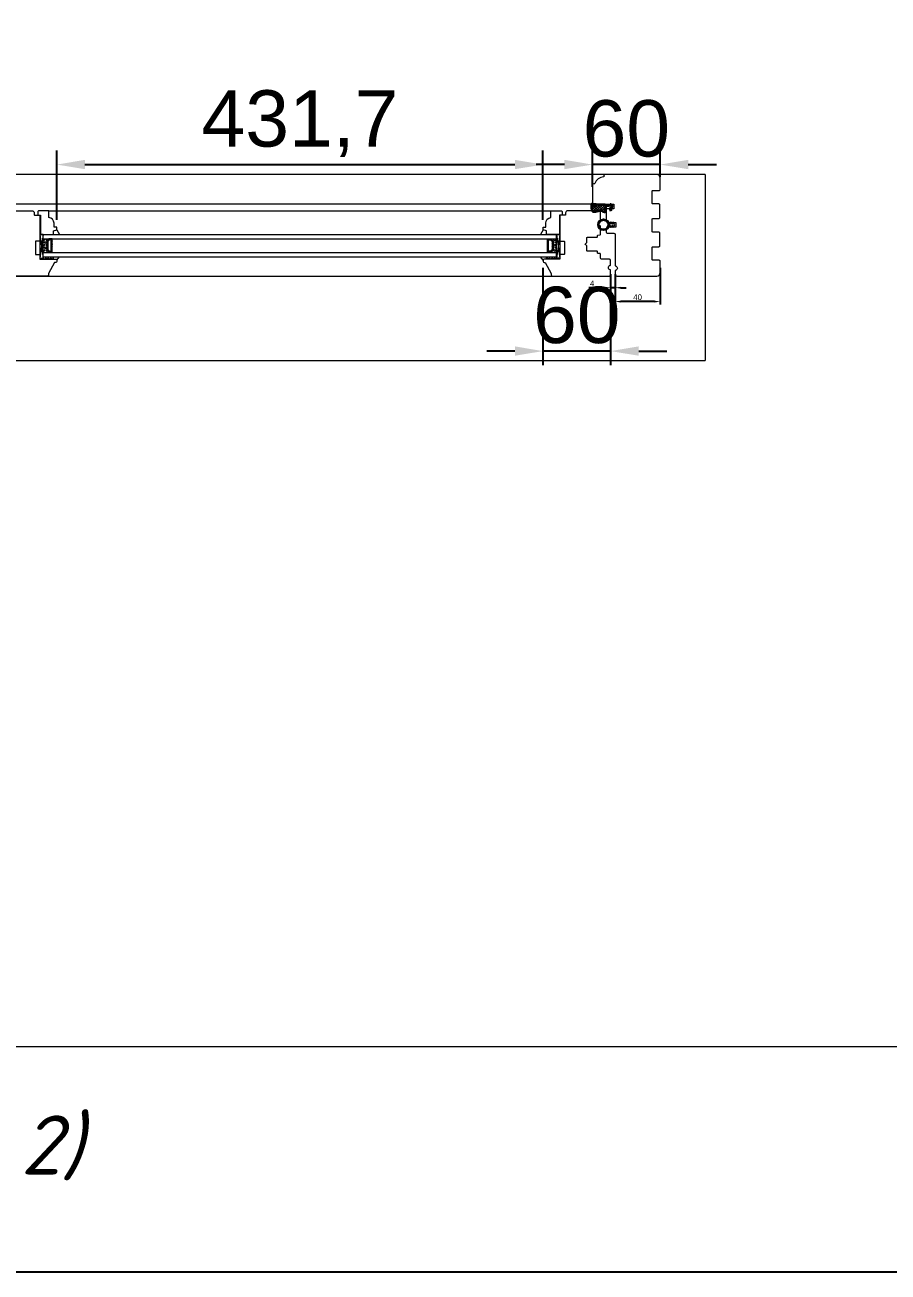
# Model space of a CAD drawing. Header units: millimetres. Extents: x 0 to 182016, y 11 to 3710.
# Drawn here: x 126088 to 126854, y 11 to 1118 of the extents above; entities that cross this region are included whole.
import ezdxf

# ---------------------------------------------------------------- set-up
doc = ezdxf.new("R2010")
doc.units = ezdxf.units.MM
for name, color, linetype, lineweight in [('Matmenys', 10, 'Continuous', 20), ('OTHER', 251, 'Continuous', 13), ('Stakta', 7, 'Continuous', 25), ('Testinės profilio linijos', 7, 'Continuous', 5)]:
    doc.layers.add(name, color=color, linetype=linetype, lineweight=lineweight)
doc.styles.add('ROMANS', font='stylu.ttf', dxfattribs={"oblique": 15})
doc.styles.get("Standard").update_dxf_attribs({"font": 'arial.ttf'})
doc.dimstyles.new('2', dxfattribs={"dimscale": 2, "dimtxt": 2.5, "dimasz": 2.5, "dimexe": 1.25, "dimexo": 0.625, "dimtad": 1, "dimtxsty": 'Standard', "dimcen": 2.5, "dimadec": 0, "dimazin": 0, "dimtfac": 1, "dimtmove": 0, "dimatfit": 3, "dimfxl": 1, "dimarcsym": 0})
doc.dimstyles.new('Padidinti matmenys', dxfattribs={"dimscale": 10, "dimtxt": 5, "dimasz": 2.5, "dimexe": 1.25, "dimexo": 0.625, "dimtad": 1, "dimdec": 1, "dimtxsty": 'Standard', "dimcen": 2.5, "dimadec": 0, "dimazin": 0, "dimtfac": 1, "dimtdec": 1, "dimtmove": 0, "dimatfit": 3, "dimfxl": 1, "dimarcsym": 0})

# ---------------------------------------------------------------- blocks, each defined once
blk = doc.blocks.new('*D1855')
at = {"layer": 'Defpoints', "color": 0, "transparency": 16777216}
for p in [(126611.8, 898.2), (126651.8, 903.7), (126611.8, 872.5)]:
    blk.add_point(p, dxfattribs=at)
at = {"layer": 'Matmenys', "color": 0, "lineweight": -2, "transparency": 16777216}
for p, q in [((126611.8, 896.9), (126611.8, 870)), ((126651.8, 902.4), (126651.8, 870)), ((126646.8, 872.5), (126616.8, 872.5))]:
    blk.add_line(p, q, dxfattribs=at)
at = {"layer": 'Matmenys', "color": 0, "transparency": 16777216}
for points in [[(126616.8, 873.3), (126616.8, 871.6), (126611.8, 872.5)], [(126646.8, 873.3), (126646.8, 871.6), (126651.8, 872.5)]]:
    blk.add_solid(points, dxfattribs=at)
at = {"layer": 'Matmenys', "color": 0, "lineweight": 5, "transparency": 16777216, "insert": (126631.8, 876.3), "char_height": 5, "attachment_point": 5}
blk.add_mtext('40', dxfattribs=at)
blk = doc.blocks.new('*D1856')
at = {"color": 0, "lineweight": -2, "transparency": 16777216}
for p, q in [((126591.8, 974.4), (126591.8, 1006.6)), ((126651.8, 982.9), (126651.8, 1006.6)), ((126566.8, 994.1), (126541.8, 994.1)), ((126651.8, 994.1), (126591.8, 994.1)), ((126676.8, 994.1), (126701.8, 994.1))]:
    blk.add_line(p, q, dxfattribs=at)
at = {"color": 0, "transparency": 16777216}
for points in [[(126566.8, 998.3), (126566.8, 990), (126591.8, 994.1)], [(126676.8, 998.3), (126676.8, 990), (126651.8, 994.1)]]:
    blk.add_solid(points, dxfattribs=at)
at = {"layer": 'Defpoints', "color": 0, "transparency": 16777216}
for p in [(126591.8, 994.1), (126651.8, 976.7), (126591.8, 968.2)]:
    blk.add_point(p, dxfattribs=at)
at = {"color": 0, "lineweight": 5, "transparency": 16777216, "insert": (126621.8, 1025.9), "char_height": 50, "attachment_point": 5}
blk.add_mtext('60', dxfattribs=at)
blk = doc.blocks.new('*D1857')
at = {"color": 0, "lineweight": -2, "transparency": 16777216}
for p, q in [((126547.8, 902.4), (126547.8, 816)), ((126607.8, 892.2), (126607.8, 816)), ((126522.8, 828.5), (126497.8, 828.5)), ((126607.8, 828.5), (126547.8, 828.5)), ((126632.8, 828.5), (126657.8, 828.5))]:
    blk.add_line(p, q, dxfattribs=at)
at = {"color": 0, "transparency": 16777216}
for points in [[(126522.8, 832.7), (126522.8, 824.4), (126547.8, 828.5)], [(126632.8, 832.7), (126632.8, 824.4), (126607.8, 828.5)]]:
    blk.add_solid(points, dxfattribs=at)
at = {"layer": 'Defpoints', "color": 0, "transparency": 16777216}
for p in [(126547.8, 908.7), (126607.8, 898.4), (126547.8, 828.5)]:
    blk.add_point(p, dxfattribs=at)
at = {"color": 0, "lineweight": 5, "transparency": 16777216, "insert": (126577.8, 860.3), "char_height": 50, "attachment_point": 5}
blk.add_mtext('60', dxfattribs=at)
blk = doc.blocks.new('*D1858')
at = {"layer": 'Defpoints', "color": 0, "transparency": 16777216}
for p in [(126607.8, 898.2), (126611.8, 898.2), (126607.8, 884.8)]:
    blk.add_point(p, dxfattribs=at)
at = {"layer": 'Matmenys', "color": 0, "lineweight": -2, "transparency": 16777216}
for p, q in [((126607.8, 896.9), (126607.8, 882.3)), ((126611.8, 896.9), (126611.8, 882.3)), ((126602.8, 884.8), (126588.4, 884.8)), ((126611.8, 884.8), (126607.8, 884.8)), ((126616.8, 884.8), (126621.8, 884.8))]:
    blk.add_line(p, q, dxfattribs=at)
at = {"layer": 'Matmenys', "color": 0, "transparency": 16777216}
for points in [[(126602.8, 885.6), (126602.8, 883.9), (126607.8, 884.8)], [(126616.8, 885.6), (126616.8, 883.9), (126611.8, 884.8)]]:
    blk.add_solid(points, dxfattribs=at)
at = {"layer": 'Matmenys', "color": 0, "lineweight": 5, "transparency": 16777216, "insert": (126591.4, 888.5), "char_height": 5, "attachment_point": 5}
blk.add_mtext('4', dxfattribs=at)
blk = doc.blocks.new('*D1882')
at = {"color": 0, "lineweight": -2, "transparency": 16777216}
for p, q in [((126116.1, 944.9), (126116.1, 1006.6)), ((126547.8, 944.9), (126547.8, 1006.6)), ((126141.1, 994.1), (126522.8, 994.1))]:
    blk.add_line(p, q, dxfattribs=at)
at = {"color": 0, "transparency": 16777216}
for points in [[(126141.1, 998.3), (126141.1, 990), (126116.1, 994.1)], [(126522.8, 998.3), (126522.8, 990), (126547.8, 994.1)]]:
    blk.add_solid(points, dxfattribs=at)
at = {"layer": 'Defpoints', "color": 0, "transparency": 16777216}
for p in [(126547.8, 994.1), (126116.1, 938.7), (126547.8, 938.7)]:
    blk.add_point(p, dxfattribs=at)
at = {"color": 0, "lineweight": 5, "transparency": 16777216, "insert": (126332, 1030.4), "char_height": 50, "attachment_point": 5}
blk.add_mtext('431,7', dxfattribs=at)

msp = doc.modelspace()

# ---------------------------------------------------------------- hatches: boundary and pattern name
at = {"lineweight": 0}
h = msp.add_hatch(dxfattribs=at)
h.set_pattern_fill('HEX', color=256, scale=0.25, angle=90, style=0)
h.set_pattern_definition([(90, (107756.8138, -11991.2577), (1.374815, -4e-16), [0.79375, -1.5875]), (330, (107756.8138, -11991.2577), (-0.6874075, -1.190624716), [0.79375, -1.5875]), (30, (107756.8138, -11990.4639), (0.6874075, -1.190624716), [0.79375, -1.5875])])
h.paths.add_polyline_path([(126104.0847839, 916.1506155), (126109.0847839, 916.1506155), (126107.0847839, 918.1506155), (126107.0847839, 926.1506155), (126109.0847839, 928.1506155), (126104.0847839, 928.1513245)])
h = msp.add_hatch(dxfattribs=at)
h.set_pattern_fill('JIS_WOOD', color=256, angle=90, style=0)
h.set_pattern_definition([(45, (107756.81376, -11991.2577), (0.5, -0.5), [])])
h.paths.add_polyline_path([(126107.0847839, 926.1506155), (126107.0847839, 918.1506155), (126109.0847839, 916.1506155), (126112.0847839, 916.1506155), (126112.1025173, 928.1871981), (126109.0847839, 928.1506155)])
h.paths.add_polyline_path([(126108.0847839, 918.564829), (126108.0847839, 925.7364019), (126109.4989974, 927.1506155), (126111.0847839, 927.1506155), (126111.0847839, 917.1506155), (126109.4989974, 917.1506155)], flags=16)
h = msp.add_hatch(dxfattribs=at)
h.set_pattern_fill('JIS_WOOD', color=256, angle=90, style=0)
h.set_pattern_definition([(45, (107809.0609, -11991.2577), (0.5, -0.5), [])])
h.paths.add_polyline_path([(126556.832014, 926.1506155), (126556.832014, 918.1506155), (126554.832014, 916.1506155), (126551.832014, 916.1506155), (126551.8142806, 928.1871981), (126554.832014, 928.1506155)])
h.paths.add_polyline_path([(126555.832014, 918.564829), (126555.832014, 925.7364019), (126554.4178004, 927.1506155), (126552.832014, 927.1506155), (126552.832014, 917.1506155), (126554.4178004, 917.1506155)], flags=16)
h = msp.add_hatch(dxfattribs=at)
h.set_pattern_fill('HEX', color=256, scale=0.25, angle=90, style=0)
h.set_pattern_definition([(90, (107809.0609, -11991.2577), (1.374815, -4e-16), [0.79375, -1.5875]), (330, (107809.0609, -11991.2577), (-0.6874075, -1.190624716), [0.79375, -1.5875]), (30, (107809.0609, -11990.4639), (0.6874075, -1.190624716), [0.79375, -1.5875])])
h.paths.add_polyline_path([(126559.832014, 916.1506155), (126554.832014, 916.1506155), (126556.832014, 918.1506155), (126556.832014, 926.1506155), (126554.832014, 928.1506155), (126559.832014, 928.1513245)])
at = {"lineweight": 0, "ltscale": 0.5}
h = msp.add_hatch(dxfattribs=at)
h.set_pattern_fill('ANSI37', color=256, scale=0.5, angle=90, style=0)
h.set_pattern_definition([(135, (126100.5848, 910.1513), (-1.12253, -1.12253), []), (225, (126100.5848, 910.1513), (1.12253, -1.12253), [])])
h.paths.add_polyline_path([(126113.0847839, 912.1513245), (126104.0847839, 912.1513245), (126104.0847839, 910.1513245), (126113.0847839, 910.1513245)])
h = msp.add_hatch(dxfattribs=at)
h.set_pattern_fill('ANSI37', color=256, scale=0.5, angle=90, style=0)
h.set_pattern_definition([(135, (126152.832, 910.1513), (-1.122532, -1.122532), []), (225, (126152.832, 910.1513), (1.122532, -1.122532), [])])
h.paths.add_polyline_path([(126550.832014, 912.1513245), (126559.832014, 912.1513245), (126559.832014, 910.1513245), (126550.832014, 910.1513245)])
at = {"layer": 'Matmenys'}
h = msp.add_hatch(dxfattribs=at)
h.set_pattern_fill('ANSI37', color=252, scale=0.5, angle=-93.5893456117, style=0)
h.set_pattern_definition([(311.4106544, (123026.7948, -271235.0352), (1.190606082, 1.0500540025), []), (41.4106544, (123026.7948, -271235.0352), (-1.0500540025, 1.190606082), [])])
edge = h.paths.add_edge_path()
edge.add_arc((126593.7461658, 958.2710544), 0.1, 86.4106543883, 176.4106543883)
edge.add_line((126593.646362, 958.2773149), (126593.5492788, 956.7296291))
edge.add_arc((126593.2997692, 956.7452804), 0.25, 176.4106543883, 356.4106543883, ccw=False)
edge.add_line((126593.0502596, 956.7609316), (126593.1786452, 958.8076365))
edge.add_arc((126593.2784491, 958.801376), 0.1, 86.410654381, 176.4106543883, ccw=False)
edge.add_line((126593.2847096, 958.9011799), (126593.2894545, 958.9768229))
edge.add_line((126593.2894545, 958.9768229), (126591.3076536, 959.1011372))
edge.add_spline(control_points=[(126591.3076536, 959.1011372), (126591.2284951, 959.0893349), (126591.1585035, 959.0781594), (126591.0747527, 959.0563655), (126591.0511884, 959.0469796), (126591.0273053, 959.0342848), (126591.0192457, 959.0280355), (126590.9947579, 959.0024467), (126590.975865, 958.9732097), (126590.9421617, 958.8688899), (126590.9290397, 958.7959577), (126590.9093376, 958.5429746), (126590.9198359, 958.3291405), (126590.9391641, 957.8866621), (126590.9436394, 957.6673332), (126590.9447156, 957.2474423), (126590.9416836, 957.0443562), (126590.9289732, 956.4541488), (126590.9157967, 956.0860987), (126590.9160584, 955.3329173), (126590.9345548, 954.9561674), (126591.0377411, 954.363063), (126591.0976351, 954.135492), (126591.2506708, 953.7383908), (126591.3334202, 953.5666032), (126591.5374203, 953.2254354), (126591.6575351, 953.0592327), (126591.9249802, 952.768073), (126592.0726539, 952.644493), (126592.3538385, 952.4847743), (126592.4891347, 952.4372203), (126592.7904335, 952.3776154), (126592.9540335, 952.366912), (126593.5386303, 952.3806559), (126594.0025459, 952.4754101), (126594.895042, 952.6471524), (126595.3221223, 952.730847), (126596.4004709, 952.9420333), (126597.0585215, 953.0757674), (126598.0516234, 953.2006934), (126598.3552245, 953.2311873), (126598.9772682, 953.2555227), (126599.2931722, 953.247982), (126599.8423804, 953.1630976), (126600.0784639, 953.101759), (126600.4791153, 952.9292987), (126600.6377478, 952.8344502), (126600.9364066, 952.6501818), (126601.0778638, 952.5603243), (126601.3796467, 952.4042412), (126601.5446994, 952.3342711), (126601.9098211, 952.2145399), (126602.1107712, 952.1715373), (126602.4501879, 952.1476386), (126602.5921733, 952.1608444), (126602.787394, 952.2208837), (126602.8527218, 952.2576238), (126602.9794452, 952.366173), (126603.038623, 952.4382391), (126603.1957006, 952.7023267), (126603.2772002, 952.943435), (126603.3938175, 953.493846), (126603.430349, 953.8020411), (126603.4836205, 954.3982589), (126603.502843, 954.6858099), (126603.5462024, 955.2162997), (126603.5683386, 955.4645582), (126603.604553, 955.8693605), (126603.6186394, 956.0267638), (126603.6467615, 956.3506962), (126603.6617975, 956.5290134), (126603.7300825, 956.8318805), (126603.7657176, 956.9497025), (126603.8613143, 957.1621813), (126603.9144612, 957.2560961), (126604.033102, 957.4012898), (126604.0887242, 957.456308), (126604.2124914, 957.5453999), (126604.2761185, 957.5782793), (126604.3949825, 957.6264475), (126604.4520596, 957.6433287), (126604.5526399, 957.6692727), (126604.5970355, 957.6789902), (126604.6380318, 957.6880262)], knot_values=[0, 0, 0, 0, 0.2245066002, 0.2245066002, 0.377043448, 0.377043448, 0.5295802957, 0.5295802957, 0.8082977366, 0.8082977366, 1.0870151774, 1.0870151774, 1.6244414062, 1.6244414062, 2.161867635, 2.161867635, 2.6992938638, 2.6992938638, 3.7741463214, 3.7741463214, 5.0334406395, 5.0334406395, 5.8656302806, 5.8656302806, 6.5060139406, 6.5060139406, 7.1463976006, 7.1463976006, 7.7996240151, 7.7996240151, 8.3563201169, 8.3563201169, 8.9130162187, 8.9130162187, 10.239934143, 10.239934143, 11.5668520673, 11.5668520673, 13.5970761059, 13.5970761059, 14.4582175179, 14.4582175179, 15.3193589298, 15.3193589298, 15.9856015553, 15.9856015553, 16.5061017172, 16.5061017172, 17.0266018791, 17.0266018791, 17.547102041, 17.547102041, 18.1672448488, 18.1672448488, 18.7176261004, 18.7176261004, 19.1465766047, 19.1465766047, 19.5755271091, 19.5755271091, 20.3898249977, 20.3898249977, 21.2041228863, 21.2041228863, 21.9655448497, 21.9655448497, 22.7269668131, 22.7269668131, 23.2229068178, 23.2229068178, 23.7188468224, 23.7188468224, 24.0184411081, 24.0184411081, 24.2549295987, 24.2549295987, 24.4119994701, 24.4119994701, 24.5501072405, 24.5501072405, 24.6882150108, 24.6882150108, 24.8099116426, 24.8099116426, 24.8099116426, 24.8099116426], degree=3, periodic=0)
edge.add_line((126604.6380318, 957.6880262), (126593.7524263, 958.3708582))

# ---------------------------------------------------------------- linework, layer by layer
at = {"lineweight": 5}
for p, q in [((126691.8320143, 985.1513245), (126648.8320143, 985.1513245)), ((126691.8320143, 985.1513245), (126691.8320143, 820.1513245)), ((124191.8432431, 820.1513245), (126691.8320143, 820.1513245))]:
    msp.add_line(p, q, dxfattribs=at)
at = {"lineweight": 9}
for p, q in [((126109.0847839, 953.1513245), (126554.832014, 953.1513245)), ((126104.084869, 932.1513245), (126559.8319289, 932.1513245)), ((126104.084869, 928.1513245), (126559.8319289, 928.1513245)), ((126104.084869, 916.1513245), (126559.8319289, 916.1513245)), ((126104.084869, 912.1513245), (126559.8319289, 912.1513245))]:
    msp.add_line(p, q, dxfattribs=at)
at = {"color": 1}
for p, q in [((126591.2634134, 959.3978573), (126606.5882288, 958.4365626)), ((126591.3076536, 959.1011372), (126606.5425984, 958.1454799)), ((126604.7026046, 957.395058), (126606.4630559, 957.2846285))]:
    msp.add_line(p, q, dxfattribs=at)
for p, q in [((126593.1786452, 958.8076365), (126593.0502596, 956.7609316)), ((126593.2847096, 958.9011799), (126593.2894545, 958.9768229)), ((126608.5429735, 957.9440598), (126593.2847096, 958.9011799)), ((126593.646362, 958.2773149), (126593.5492788, 956.7296291)), ((126608.5861914, 957.4403661), (126593.7524263, 958.3708582)), ((126607.8613206, 956.5022303), (126607.1328553, 953.2822238)), ((126608.1082073, 953.061569), (126607.1328553, 953.2822238)), ((126608.2399009, 958.9649044), (126607.4922602, 959.0118024)), ((126607.4922602, 959.0118024), (126608.5429735, 957.9440598)), ((126608.3489965, 956.3919029), (126607.8613206, 956.5022303)), ((126609.0916538, 957.4086595), (126608.1082073, 953.061569)), ((126608.2399009, 958.9649044), (126609.2702422, 957.8984397)), ((126608.5861914, 957.4403661), (126608.3489965, 956.3919029)), ((126609.2389397, 957.3994205), (126609.0916538, 957.4086595)), ((126609.2702422, 957.8984397), (126609.2389397, 957.3994205))]:
    msp.add_line(p, q)
at = {"lineweight": 0}
for p, q in [((126104.0847839, 932.1506155), (126101.0847839, 911.1506155)), ((126101.0847839, 932.1506155), (126104.0847839, 911.1506155)), ((126116.0847839, 936.1513245), (126118.371449, 932.1513245)), ((126547.832014, 936.1513245), (126545.5453489, 932.1513245)), ((126559.832014, 932.1506155), (126562.832014, 911.1506155)), ((126562.832014, 932.1506155), (126559.832014, 911.1506155)), ((126113.0847839, 910.1513245), (126113.0847839, 912.1513245)), ((126116.0847839, 909.1513245), (126118.371449, 912.1513245)), ((126547.832014, 909.1513245), (126545.5453489, 912.1513245)), ((126550.832014, 910.1513245), (126550.832014, 912.1513245)), ((126559.832014, 910.1513245), (126559.832014, 913.1513245)), ((128094.0496199, 210.9357406), (124393.5893355, 210.9357406))]:
    msp.add_line(p, q, dxfattribs=at)
msp.add_lwpolyline([(128094.0496199, 3710.4502728), (128094.0496199, 10.9108603), (122594.7342771, 10.9108603), (122594.7342771, 3710.4502728)], close=True)
for points in [[(126109.0847839, 947.1513245), (126109.0847839, 953.1513245), (126100.0847839, 953.1513245, 0.4142135624), (126099.0847839, 952.1513245), (126099.0847839, 949.1513245), (126101.5847839, 949.1513245), (126101.5847839, 932.1513245), (126113.0847839, 932.1513245), (126113.0847839, 935.1513245), (126116.0847839, 936.1513245), (126116.0847839, 938.6513245), (126113.5847839, 938.6513245), (126113.5847839, 942.1763874, 0.3851703882), (126109.0847839, 947.1513245)], [(126554.832014, 947.1513245), (126554.832014, 953.1513245), (126563.832014, 953.1513245, -0.4142135624), (126564.832014, 952.1513245), (126564.832014, 949.1513245), (126562.332014, 949.1513245), (126562.332014, 932.1513245), (126550.832014, 932.1513245), (126550.832014, 935.1513245), (126547.832014, 936.1513245), (126547.832014, 938.6513245), (126550.332014, 938.6513245), (126550.332014, 942.1763874, -0.3851703882), (126554.832014, 947.1513245)]]:
    msp.add_lwpolyline(points, format="xyb", dxfattribs=at)
for points in [[(126101.0847839, 932.1506155), (126101.0847839, 911.1506155), (126104.0847839, 911.1506155), (126104.0847839, 932.1506155)], [(126562.832014, 932.1506155), (126562.832014, 911.1506155), (126559.832014, 911.1506155), (126559.832014, 932.1506155)], [(126107.0847839, 926.1506155), (126107.0847839, 918.1506155), (126109.0847839, 916.1506155), (126112.0847839, 916.1506155), (126112.0847839, 928.1506155), (126109.0847839, 928.1506155)], [(126108.0847839, 925.7364019), (126108.0847839, 918.564829), (126109.4989974, 917.1506155), (126111.0847839, 917.1506155), (126111.0847839, 927.1506155), (126109.4989974, 927.1506155)], [(126556.832014, 926.1506155), (126556.832014, 918.1506155), (126554.832014, 916.1506155), (126551.832014, 916.1506155), (126551.832014, 928.1506155), (126554.832014, 928.1506155)], [(126555.832014, 925.7364019), (126555.832014, 918.564829), (126554.4178004, 917.1506155), (126552.832014, 917.1506155), (126552.832014, 927.1506155), (126554.4178004, 927.1506155)]]:
    msp.add_lwpolyline(points, close=True, dxfattribs=at)
at = {"color": 18, "linetype": 'ByBlock', "true_color": 0x000000}
for radius in [4.85, 4.25]:
    msp.add_circle((126601.5050035, 940.650259), radius, dxfattribs=at)
for centre, radius, start, end in [((126593.2997692, 956.7452804), 0.25, 176.4106543908, 356.4106543908), ((126593.2784491, 958.801376), 0.1, 86.4106543877, 176.4106543908), ((126593.7461658, 958.2710544), 0.1, 86.4106543877, 176.4106543908)]:
    msp.add_arc(centre, radius, start, end)
at = {"color": 1}
msp.add_spline([(126591.2634134, 959.3978573), (126590.901913, 959.3073606), (126590.6323721, 958.0335021), (126591.1207615, 953.3411291), (126592.1639593, 952.2511229), (126594.3274311, 952.2325064), (126596.0254709, 952.5628803), (126598.1909118, 952.9097967), (126600.2276335, 952.7103679), (126601.0558782, 952.2341989), (126602.9104184, 951.9539356), (126603.8028643, 954.6661141), (126603.9300318, 956.1449897), (126604.0480032, 956.8322576), (126604.3502088, 957.274143), (126604.7026046, 957.395058)], degree=3, dxfattribs=at)
msp.add_open_spline([(126591.3076536, 959.1011372), (126591.2284951, 959.0893349), (126591.1585035, 959.0781594), (126591.0747527, 959.0563655), (126591.0511884, 959.0469796), (126591.0273053, 959.0342848), (126591.0192457, 959.0280355), (126590.9947579, 959.0024467), (126590.975865, 958.9732097), (126590.9421617, 958.8688899), (126590.9290397, 958.7959577), (126590.9093376, 958.5429746), (126590.9198359, 958.3291405), (126590.9391641, 957.8866621), (126590.9436394, 957.6673332), (126590.9447156, 957.2474423), (126590.9416836, 957.0443562), (126590.9289732, 956.4541488), (126590.9157967, 956.0860987), (126590.9160584, 955.3329173), (126590.9345548, 954.9561674), (126591.0377411, 954.363063), (126591.0976351, 954.135492), (126591.2506708, 953.7383908), (126591.3334202, 953.5666032), (126591.5374203, 953.2254354), (126591.6575351, 953.0592327), (126591.9249802, 952.768073), (126592.0726539, 952.644493), (126592.3538385, 952.4847743), (126592.4891347, 952.4372203), (126592.7904335, 952.3776154), (126592.9540335, 952.366912), (126593.5386303, 952.3806559), (126594.0025459, 952.4754101), (126594.895042, 952.6471524), (126595.3221223, 952.730847), (126596.4004709, 952.9420333), (126597.0585215, 953.0757674), (126598.0516234, 953.2006934), (126598.3552245, 953.2311873), (126598.9772682, 953.2555227), (126599.2931722, 953.247982), (126599.8423804, 953.1630976), (126600.0784639, 953.101759), (126600.4791153, 952.9292987), (126600.6377478, 952.8344502), (126600.9364066, 952.6501818), (126601.0778638, 952.5603243), (126601.3796467, 952.4042412), (126601.5446994, 952.3342711), (126601.9098211, 952.2145399), (126602.1107712, 952.1715373), (126602.4501879, 952.1476386), (126602.5921733, 952.1608444), (126602.787394, 952.2208837), (126602.8527218, 952.2576238), (126602.9794452, 952.366173), (126603.038623, 952.4382391), (126603.1957006, 952.7023267), (126603.2772002, 952.943435), (126603.3938175, 953.493846), (126603.430349, 953.8020411), (126603.4836205, 954.3982589), (126603.502843, 954.6858099), (126603.5462024, 955.2162997), (126603.5683386, 955.4645582), (126603.604553, 955.8693605), (126603.6186394, 956.0267638), (126603.6467615, 956.3506962), (126603.6617975, 956.5290134), (126603.7300825, 956.8318805), (126603.7657176, 956.9497025), (126603.8613143, 957.1621813), (126603.9144612, 957.2560961), (126604.033102, 957.4012898), (126604.0887242, 957.456308), (126604.2124914, 957.5453999), (126604.2761185, 957.5782793), (126604.3949825, 957.6264475), (126604.4520596, 957.6433287), (126604.5526399, 957.6692727), (126604.5970355, 957.6789902), (126604.6380318, 957.6880262)], degree=3, knots=[0, 0, 0, 0, 0.2245066002, 0.2245066002, 0.377043448, 0.377043448, 0.5295802957, 0.5295802957, 0.8082977366, 0.8082977366, 1.0870151774, 1.0870151774, 1.6244414062, 1.6244414062, 2.161867635, 2.161867635, 2.6992938638, 2.6992938638, 3.7741463214, 3.7741463214, 5.0334406395, 5.0334406395, 5.8656302806, 5.8656302806, 6.5060139406, 6.5060139406, 7.1463976006, 7.1463976006, 7.7996240151, 7.7996240151, 8.3563201169, 8.3563201169, 8.9130162187, 8.9130162187, 10.239934143, 10.239934143, 11.5668520673, 11.5668520673, 13.5970761059, 13.5970761059, 14.4582175179, 14.4582175179, 15.3193589298, 15.3193589298, 15.9856015553, 15.9856015553, 16.5061017172, 16.5061017172, 17.0266018791, 17.0266018791, 17.547102041, 17.547102041, 18.1672448488, 18.1672448488, 18.7176261004, 18.7176261004, 19.1465766047, 19.1465766047, 19.5755271091, 19.5755271091, 20.3898249977, 20.3898249977, 21.2041228863, 21.2041228863, 21.9655448497, 21.9655448497, 22.7269668131, 22.7269668131, 23.2229068178, 23.2229068178, 23.7188468224, 23.7188468224, 24.0184411081, 24.0184411081, 24.2549295987, 24.2549295987, 24.4119994701, 24.4119994701, 24.5501072405, 24.5501072405, 24.6882150108, 24.6882150108, 24.8099116426, 24.8099116426, 24.8099116426, 24.8099116426], dxfattribs=at)
at = {"layer": 'OTHER'}
msp.add_lwpolyline([(126606.3082133, 940.0402329), (126607.7241222, 940.0402329), (126607.7241222, 938.3949515), (126608.2498043, 938.3949515), (126608.9931453, 940.0402329), (126609.7857649, 940.0402329), (126609.7857649, 938.3949515), (126610.0046557, 938.3949515), (126611.507537, 940.650259), (126610.0046557, 942.9055665), (126609.7857649, 942.9055665), (126609.7857649, 941.2602852), (126608.9931453, 941.2602852), (126608.2498043, 942.9055665), (126607.7241222, 942.9055665), (126607.7241222, 941.2602852), (126606.3082133, 941.2602852)], dxfattribs=at)
at = {"layer": 'Stakta', "color": 18, "lineweight": 5, "true_color": 0x000000}
for points in [[(126603.832014, 945.4546661, 0.2720281141), (126604.0886275, 945.0179018, -0.164173551), (126606.2373387, 942.650259), (126612.332014, 942.650259), (126612.332014, 938.650259), (126606.2373387, 938.650259, -0.164173551), (126604.0886275, 936.2826162, 0.2720281141), (126603.832014, 935.845852), (126603.832014, 934.2124507, 0.4116598905), (126604.8232874, 933.2124888), (126610.8407405, 933.1599753, -0.4116598905), (126611.832014, 932.1600133), (126611.832014, 904.6008143, 0.3563939587), (126612.232014, 904.1109163, -0.8164965809), (126612.232014, 900.1917328, 0.3563939587), (126611.832014, 899.7018348), (126611.832014, 896.6513245, 0.4142135624), (126613.332014, 895.1513245), (126648.8320143, 895.1513245, 0.4142135624), (126651.8320143, 898.1513245), (126651.8320143, 908.1513245, 0.4142135624), (126650.8320143, 909.1513245), (126645.3320143, 909.1513245, -0.4142135624), (126644.8320143, 909.6513245), (126644.8320143, 920.6513245, -0.4142135624), (126645.3320143, 921.1513245), (126650.6320143, 921.1513245, 0.4142135624), (126651.6320143, 922.1513245), (126651.6320143, 933.1513245, 0.4142135624), (126650.6320143, 934.1513245), (126645.3320143, 934.1513245, -0.4142135624), (126644.8320143, 934.6513245), (126644.8320143, 945.6513245, -0.4142135624), (126645.3320143, 946.1513245), (126650.6320143, 946.1513245, 0.4142135624), (126651.6320143, 947.1513245), (126651.6320143, 958.1513245, 0.4142135624), (126650.6320143, 959.1513245), (126645.3320143, 959.1513245, -0.4142135624), (126644.8320143, 959.6513245), (126644.8320143, 970.6513245, -0.4142135624), (126645.3320143, 971.1513245), (126650.8320143, 971.1513245, 0.4142135624), (126651.8320143, 972.1513245), (126651.8320143, 982.1513245, 0.4142135624), (126648.8320143, 985.1513245), (126602.832014, 985.1513245, 0.4142135624), (126601.832014, 984.1513245), (126601.832014, 983.4419979, -0.4001549105), (126601.5464794, 983.1423468, 0.3090857966), (126593.8971687, 977.3540636, -0.3199404334), (126593.6153456, 977.1494337), (126592.8232874, 977.1425215, 0.4116598905), (126591.832014, 976.1425596), (126591.832014, 960.2473582, 0.4116598905), (126592.8232874, 959.2473962), (126602.8407405, 959.1599753, -0.2023892741), (126603.5545711, 958.8513245), (126610.832014, 958.8513245), (126610.832014, 954.8513245), (126603.832014, 954.8513245)], [(126596.332014, 915.5410312), (126596.332014, 916.5941528, 0.4091108014), (126595.8407402, 917.0940766), (126587.1267783, 917.2461794, -0.4091108014), (126586.832014, 917.5461337), (126586.832014, 921.5699537, 0.1989123674), (126586.6855674, 921.9235071), (126585.4198819, 923.1891925, -0.4142135624), (126585.4198819, 923.6134566), (126586.6855674, 924.879142, 0.1989123674), (126586.832014, 925.2326954), (126586.832014, 929.2565154, -0.4091108014), (126587.1267783, 929.5564697), (126595.8407402, 929.7085724, 0.4091108014), (126596.332014, 930.2084963), (126596.332014, 931.2616179, -0.4040262259), (126596.6215441, 931.5614352), (126598.3494637, 931.6217754, 0.4040262258), (126598.832014, 932.1214709), (126598.832014, 939.2018348, 0.3563939587), (126598.432014, 939.6917328, -0.8164965809), (126598.432014, 943.6109163, 0.3563939587), (126598.832014, 944.1008143), (126598.832014, 952.1513245, 0.4142135624), (126597.832014, 953.1513245), (126569.832014, 953.1513245, 0.4142135624), (126567.832014, 951.1513245), (126567.832014, 949.4487179, -0.4116598905), (126567.5346319, 949.1487293), (126563.3276507, 949.1120156, 0.4116598905), (126562.832014, 948.6120346), (126562.832014, 926.6818876, 0.4116598905), (126563.3276507, 926.1819067), (126566.5346319, 926.1539198, -0.4116598905), (126566.832014, 925.8539312), (126566.832014, 914.4487179, -0.4116598905), (126566.5346319, 914.1487293), (126563.3276507, 914.1207424, 0.4116598905), (126562.832014, 913.6207615), (126562.832014, 910.1513245), (126548.832014, 910.1513245, 0.4142135624), (126547.832014, 909.1513245), (126547.832014, 908.1600895, 0.4116598905), (126548.8232874, 907.1601276), (126549.832014, 907.1513245), (126555.0905821, 897.2613963, -0.1227845609), (126555.1491083, 897.0266605), (126555.1491083, 896.1513245, 0.4142135624), (126556.1491083, 895.1513245), (126606.832014, 895.1513245, 0.4142135624), (126607.832014, 896.1513245), (126607.832014, 900.2018348, 0.3563939587), (126607.432014, 900.6917328, -0.8164965809), (126607.432014, 904.6109163, 0.3563939587), (126607.832014, 905.1008143), (126607.832014, 909.0814715, 0.4116598905), (126606.8407405, 910.0814334), (126599.8232874, 910.1426738, -0.4116598905), (126598.832014, 911.1426358), (126598.832014, 914.6811612, 0.4040361542), (126598.3494637, 915.1808736), (126596.6215441, 915.2412139, -0.4040262258)]]:
    msp.add_lwpolyline(points, format="xyb", close=True, dxfattribs=at)
msp.add_lwpolyline([(126068.4252004, 953.1513245), (126094.0847839, 953.1513245, -0.4142135624), (126096.0847839, 951.1513245), (126096.0847839, 949.4487179, 0.4116598905), (126096.3821659, 949.1487293), (126100.5891471, 949.1120156, -0.4116598905), (126101.0847839, 948.6120346), (126101.0847839, 926.6818876, -0.4116598905), (126100.5891471, 926.1819067), (126097.3821659, 926.1539198, 0.4116598905), (126097.0847839, 925.8539312), (126097.0847839, 914.4487179, 0.4116598905), (126097.3821659, 914.1487293), (126100.5891471, 914.1207424, -0.4116598905), (126101.0847839, 913.6207615), (126101.0847839, 910.1513245), (126115.0847839, 910.1513245, -0.4142135624), (126116.0847839, 909.1513245), (126116.0847839, 908.1600895, -0.4116598905), (126115.0935104, 907.1601276), (126114.0847839, 907.1513245), (126108.8262158, 897.2613963, 0.1227845609), (126108.7676896, 897.0266605), (126108.7676896, 896.1513245, -0.4142135624), (126107.7676896, 895.1513245), (126057.0847839, 895.1513245, -0.4142135624)], format="xyb", dxfattribs=at)
at = {"layer": 'Testinės profilio linijos', "lineweight": 5}
for p, q in [((126602.8319832, 985.1513245), (124300.3432435, 985.1513245)), ((126060.9532465, 959.1513245), (126602.9635514, 959.1513245)), ((124347.526129, 895.1513245), (126556.1491083, 895.1513245))]:
    msp.add_line(p, q, dxfattribs=at)

# ---------------------------------------------------------------- texts
at = {"color": 0, "lineweight": 0, "insert": (125745.2042624, 150.0321815), "char_height": 52.538446824, "width": 1707.405476263, "attachment_point": 1, "style": 'ROMANS'}
msp.add_mtext('{\\fISOCPEUR|b0|i0|c186|p34;\\C256;(W20 Bed 2) }', dxfattribs=at)

# ---------------------------------------------------------------- dimensions: what is measured, and where the dimension line sits
at = {"color": 1, "lineweight": 5}
dim = msp.add_linear_dim(base=(126547.832014, 994.1441017), p1=(126116.0847839, 938.6513245), p2=(126547.832014, 938.6513245), dimstyle='Padidinti matmenys', dxfattribs=at)
dim.commit()
dim.dimension.update_dxf_attribs({"geometry": '*D1882', "text_midpoint": (126331.9583989, 1030.4418507)})
for base, p1, p2, picture, middle in [((126591.832014, 994.1441017), (126651.832014, 976.6513245), (126591.832014, 968.1513245), '*D1856', (126621.832014, 994.1441017)), ((126547.832014, 828.5415917), (126607.832014, 898.4013245), (126547.832014, 908.6513245), '*D1857', (126577.832014, 828.5415917))]:
    dim = msp.add_linear_dim(base=base, p1=p1, p2=p2, dimstyle='Padidinti matmenys', dxfattribs=at)
    dim.commit()
    dim.dimension.update_dxf_attribs({"geometry": picture, "text_midpoint": middle, "dimtype": 160})
at = {"layer": 'Matmenys', "lineweight": 5}
for base, p1, p2, picture, middle in [((126607.832014, 884.7588126), (126611.832014, 898.1513245), (126607.832014, 898.1513245), '*D1858', (126591.4111408, 884.7588126)), ((126611.832014, 872.4684423), (126651.832014, 903.6513245), (126611.832014, 898.1513245), '*D1855', (126631.832014, 872.4684423))]:
    dim = msp.add_linear_dim(base=base, p1=p1, p2=p2, dimstyle='2', override={"dimtmove": 0}, dxfattribs=at)
    dim.commit()
    dim.dimension.update_dxf_attribs({"geometry": picture, "text_midpoint": middle, "dimtype": 160})

doc.saveas('drawing.dxf')
